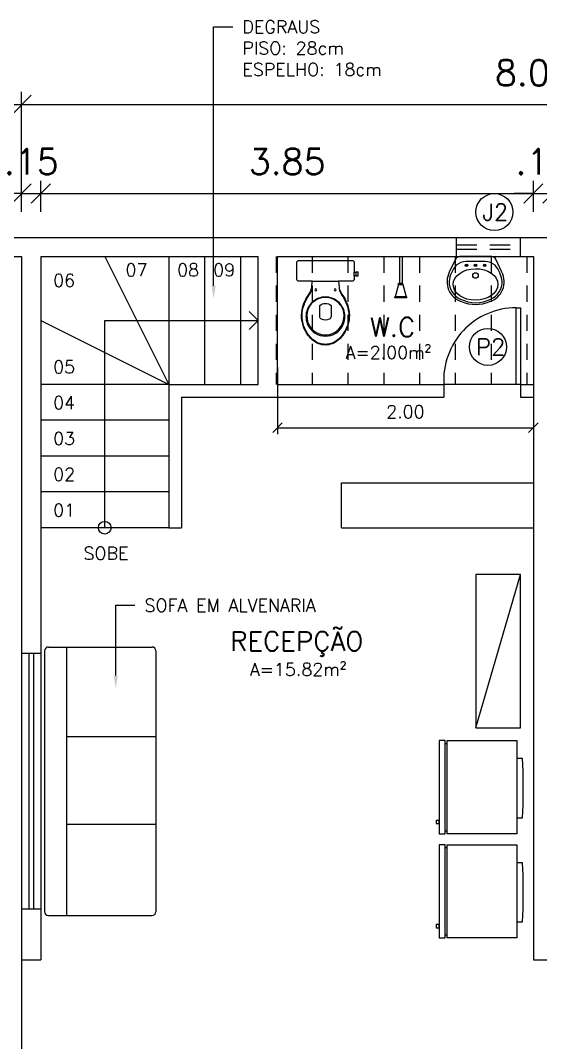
# Model space of a CAD drawing. Header units: millimetres. Extents: x 45003 to 46969, y 6653 to 6979.
# Drawn here: x 45044.36 to 45048.42, y 6872.59 to 6880.59 of the extents above; entities that cross this region are included whole.
import ezdxf
from ezdxf import colors
from ezdxf.entities.mleader import LeaderData, LeaderLine
from ezdxf.math import Vec2, Vec3

# ---------------------------------------------------------------- set-up
doc = ezdxf.new("R2010")
doc.units = ezdxf.units.MM
doc.linetypes.add('HIDDEN', pattern=[9.525, 6.35, -3.175])
for name, color, linetype in [('ARQ-ALVENARIA', 4, 'Continuous'), ('ARQ-COTAS', 30, 'Continuous'), ('ARQ-EQ-COZ', 1, 'Continuous'), ('ARQ-ESQ-01', 1, 'Continuous'), ('ARQ-ESQ-02', 2, 'Continuous'), ('ARQ-MÓVEIS', 170, 'Continuous'), ('ARQ-PENA-01', 1, 'Continuous'), ('ARQ-PENA-02', 2, 'Continuous'), ('ARQ-PENA-FINA-CINZA', 8, 'Continuous'), ('ARQ-PROJ-01', 1, 'HIDDEN'), ('ARQ-PÇ-HIDROSSAN', 7, 'Continuous'), ('ARQ-TEXTO2', 2, 'Continuous'), ('ARQ-TEXTO3', 3, 'Continuous')]:
    doc.layers.add(name, color=color, linetype=linetype)
doc.styles.add('ROMANS', font='romans.shx')
doc.styles.add('Romans_Anot', font='romans.shx')
doc.dimstyles.new('Escala 1-100', dxfattribs={"dimtxt": 0.2, "dimasz": 0.15, "dimexe": 0.1, "dimexo": 0.2, "dimgap": 0.15, "dimtad": 1, "dimzin": 4, "dimdsep": 46, "dimtxsty": 'Romans_Anot', "dimblk": 'OBLIQUE', "dimcen": 0.25, "dimclrd": 256, "dimclre": 256, "dimclrt": 2, "dimadec": 0, "dimazin": 0, "dimtfac": 1, "dimtix": 1, "dimtmove": 2, "dimatfit": 3, "dimfxl": 0, "dimlwd": -1, "dimlwe": -1, "dimarcsym": 0})
doc.dimstyles.new('Escala 1-50', dxfattribs={"dimscale": 0.5, "dimtxt": 0.2, "dimasz": 0.15, "dimexe": 0.1, "dimexo": 0.2, "dimgap": 0.15, "dimtad": 1, "dimzin": 4, "dimdsep": 46, "dimtxsty": 'Romans_Anot', "dimblk": 'OBLIQUE', "dimcen": 0.25, "dimclrd": 256, "dimclre": 256, "dimclrt": 2, "dimadec": 0, "dimazin": 0, "dimtfac": 1, "dimtix": 1, "dimtmove": 2, "dimatfit": 3, "dimfxl": 0, "dimlwd": -1, "dimlwe": -1, "dimarcsym": 0})

# ---------------------------------------------------------------- blocks, each defined once
blk = doc.blocks.new('gelad-5')
for points in [[(0.2313, -0.0515), (0.2313, -0.0073), (0.1313, 0), (-0.1313, 0), (-0.2313, -0.0073), (-0.2313, -0.0515)], [(-0.3508, -0.6109), (-0.3508, -0.5952)], [(0.3351, -0.5952), (0.3351, -0.6109)]]:
    blk.add_lwpolyline(points)
for points in [[(0.3569, -0.0515), (0.3569, -0.5952), (-0.3726, -0.5952), (-0.3726, -0.0515)], [(0.3569, -0.6109), (-0.3726, -0.6109), (-0.3726, -0.657), (0.3569, -0.657)], [(0.2525, -0.657), (0.2525, -0.6813), (0.2768, -0.6813), (0.2768, -0.657)]]:
    blk.add_lwpolyline(points, close=True)
blk = doc.blocks.new('cama')
at = {"layer": 'ARQ-MÓVEIS'}
for p, q in [((0.03, 1.05), (0.84, 1.05)), ((0.17, 1.05), (0.17, -1.05)), ((0, 1.02), (0, -1.02)), ((0.87, 1.02), (0.87, -1.02)), ((0.17, 0.35), (0.87, 0.35)), ((0.17, -0.335), (0.87, -0.335)), ((0.03, -1.05), (0.84, -1.05))]:
    blk.add_line(p, q, dxfattribs=at)
for centre, start, end in [((0.03, 1.02), 90, 180), ((0.84, 1.02), 0, 90), ((0.03, -1.02), 180, 270), ((0.84, -1.02), 270, 0)]:
    blk.add_arc(centre, 0.03, start, end, dxfattribs=at)
blk = doc.blocks.new('chuv-01-planta')
for p, q in [((-0.3216, -0.0467), (-0.3216, 0.0467)), ((-0.3216, 0.0467), (-0.3133, 0.0467)), ((-0.3133, -0.0467), (-0.3133, 0.0467)), ((-0.2167, 0.0167), (-0.3133, 0.0425)), ((-0.2167, 0.0167), (-0.2083, 0.0167)), ((-0.2167, 0.0167), (-0.2167, -0.0167)), ((-0.2083, 0.0167), (-0.2083, -0.0167)), ((0, 0.0106), (-0.2083, 0.0106)), ((0, 0.0106), (0, -0.0106)), ((-0.3216, -0.0467), (-0.3133, -0.0467)), ((-0.2167, -0.0167), (-0.3133, -0.0425)), ((-0.2167, -0.0167), (-0.2083, -0.0167)), ((0, -0.0106), (-0.2083, -0.0106))]:
    blk.add_line(p, q)
blk = doc.blocks.new('cx-ac-01-planta')
for points in [[(0.661, 0, 0.182004), (0.623, 0.1, 0.098298), (0.548, 0.159, 0.085166), (0.468, 0.1845, 0.08648), (0.388, 0.1825, 0.067868), (0.318, 0.1605, 0.06199), (0.261, 0.1265, -0.060779), (0.228, 0.1105, -0.023796), (0.208, 0.106), (0.1625, 0.1028), (0.1625, 0.207, 0.424217), (0.1435, 0.225), (0.121, 0.225), (0.091, 0.225), (0.018, 0.225, 0.418036), (0, 0.207), (0, 0), (0, -0.207, 0.418036), (0.018, -0.225), (0.091, -0.225), (0.091, -0.2365), (0.088, -0.2365), (0.088, -0.2525), (0.106, -0.2525), (0.124, -0.2525), (0.124, -0.2365), (0.121, -0.2365), (0.121, -0.225), (0.1435, -0.225, 0.424217), (0.1625, -0.207), (0.1625, -0.1028), (0.208, -0.106, -0.023796), (0.228, -0.1105, -0.060779), (0.261, -0.1265, 0.06199), (0.318, -0.1605, 0.067868), (0.388, -0.1825, 0.08648), (0.468, -0.1845, 0.085166), (0.548, -0.159, 0.098298), (0.623, -0.1, 0.182004)], [(0.2855, 0, -0.18052), (0.323, 0.1, -0.167158), (0.408, 0.1495, -0.1), (0.468, 0.1495, -0.096291), (0.518, 0.13, -0.13332), (0.568, 0.081, -0.150886), (0.5915, 0, -0.150886), (0.568, -0.081, -0.13332), (0.518, -0.13, -0.096291), (0.468, -0.1495, -0.1), (0.408, -0.1495, -0.167158), (0.323, -0.1, -0.18052)], [(0.2895, 0, -0.186957), (0.329, 0.1, -0.162455), (0.408, 0.143, -0.149476), (0.498, 0.1315, -0.171119), (0.568, 0.0605, -0.104122), (0.5815, 0, -0.104122), (0.568, -0.0605, -0.171119), (0.498, -0.1315, -0.149476), (0.408, -0.143, -0.162455), (0.329, -0.1, -0.186957)], [(0.46, 0.03, 0.276984), (0.438, 0.0445), (0.353, 0.0445, 0.393258), (0.353, -0.0445), (0.438, -0.0445, 0.276984), (0.46, -0.03, 0.2)]]:
    blk.add_lwpolyline(points, format="xyb", close=True)
blk.add_lwpolyline([(0.21, -0.1064, -0.148706), (0.258, -0.12, -0.01798), (0.278, -0.1325, 0.048524), (0.328, -0.16, 0.075808), (0.408, -0.1815, 0.05), (0.468, -0.1805, 0.109053), (0.568, -0.142, 0.065752), (0.617, -0.1, 0.186957), (0.6565, 0, 0.186957), (0.617, 0.1, 0.065752), (0.568, 0.142, 0.109053), (0.468, 0.1805, 0.05), (0.408, 0.1815, 0.075808), (0.328, 0.16, 0.048524), (0.278, 0.1325, -0.01798), (0.258, 0.12, -0.148706), (0.21, 0.1064, -0.148706)], format="xyb")
for points in [[(0.1625, 0.1028), (0.1625, 0), (0.1625, -0.1028)], [(0.121, -0.225), (0.091, -0.225)], [(0.091, -0.2365), (0.121, -0.2365)]]:
    blk.add_lwpolyline(points)
for centre in [(0.23, 0.075), (0.23, -0.075)]:
    blk.add_circle(centre, 0.0075)
blk = doc.blocks.new('_Oblique')
at = {"color": 0, "linetype": 'ByBlock', "lineweight": -2}
blk.add_line((-0.5, -0.5), (0.5, 0.5), dxfattribs=at)
blk = doc.blocks.new('*D62')
at = {"layer": 'ARQ-COTAS', "transparency": 16777216}
for p, q in [((45044.3665, 6879.0893), (45044.3665, 6879.3324)), ((45044.5165, 6879.0893), (45044.5165, 6879.3324)), ((45044.3665, 6879.2324), (45044.2165, 6879.2324)), ((45044.3665, 6879.2324), (45044.5165, 6879.2324)), ((45044.5165, 6879.2324), (45044.6665, 6879.2324))]:
    blk.add_line(p, q, dxfattribs=at)
at = {"layer": 'Defpoints', "color": 0, "transparency": 16777216}
for p in [(45044.5165, 6879.2324), (45044.3665, 6878.8893), (45044.5165, 6878.8893)]:
    blk.add_point(p, dxfattribs=at)
at = {"layer": 'ARQ-COTAS', "transparency": 16777216, "xscale": 0.15, "yscale": 0.15, "zscale": 0.15}
blk.add_blockref('_Oblique', (45044.3665, 6879.2324), dxfattribs=at)
at = {"layer": 'ARQ-COTAS', "transparency": 16777216, "xscale": 0.15, "yscale": 0.15, "zscale": 0.15, "rotation": 180}
blk.add_blockref('_Oblique', (45044.5165, 6879.2324), dxfattribs=at)
at = {"layer": 'ARQ-COTAS', "color": 2, "transparency": 16777216, "insert": (45044.4415, 6879.4824), "char_height": 0.2, "attachment_point": 5, "style": 'Romans_Anot'}
blk.add_mtext('.15', dxfattribs=at)
blk = doc.blocks.new('*D63')
at = {"layer": 'ARQ-COTAS', "transparency": 16777216}
for p, q in [((45044.5165, 6879.0893), (45044.5165, 6879.3324)), ((45048.3665, 6879.0893), (45048.3665, 6879.3324)), ((45044.5165, 6879.2324), (45048.3665, 6879.2324))]:
    blk.add_line(p, q, dxfattribs=at)
at = {"layer": 'Defpoints', "color": 0, "transparency": 16777216}
for p in [(45048.3665, 6879.2324), (45044.5165, 6878.8893), (45048.3665, 6878.8893)]:
    blk.add_point(p, dxfattribs=at)
at = {"layer": 'ARQ-COTAS', "transparency": 16777216, "xscale": 0.15, "yscale": 0.15, "zscale": 0.15, "rotation": 180}
blk.add_blockref('_Oblique', (45044.5165, 6879.2324), dxfattribs=at)
at = {"layer": 'ARQ-COTAS', "transparency": 16777216, "xscale": 0.15, "yscale": 0.15, "zscale": 0.15}
blk.add_blockref('_Oblique', (45048.3665, 6879.2324), dxfattribs=at)
at = {"layer": 'ARQ-COTAS', "color": 2, "transparency": 16777216, "insert": (45046.4415, 6879.4824), "char_height": 0.2, "attachment_point": 5, "style": 'Romans_Anot'}
blk.add_mtext('3.85', dxfattribs=at)
blk = doc.blocks.new('*D64')
at = {"layer": 'ARQ-COTAS', "transparency": 16777216}
for p, q in [((45048.3665, 6879.0893), (45048.3665, 6879.3324)), ((45048.5165, 6879.0893), (45048.5165, 6879.3324)), ((45048.3665, 6879.2324), (45048.2165, 6879.2324)), ((45048.3665, 6879.2324), (45048.5165, 6879.2324)), ((45048.5165, 6879.2324), (45048.6665, 6879.2324))]:
    blk.add_line(p, q, dxfattribs=at)
at = {"layer": 'Defpoints', "color": 0, "transparency": 16777216}
for p in [(45048.5165, 6879.2324), (45048.3665, 6878.8893), (45048.5165, 6878.8893)]:
    blk.add_point(p, dxfattribs=at)
at = {"layer": 'ARQ-COTAS', "transparency": 16777216, "xscale": 0.15, "yscale": 0.15, "zscale": 0.15}
blk.add_blockref('_Oblique', (45048.3665, 6879.2324), dxfattribs=at)
at = {"layer": 'ARQ-COTAS', "transparency": 16777216, "xscale": 0.15, "yscale": 0.15, "zscale": 0.15, "rotation": 180}
blk.add_blockref('_Oblique', (45048.5165, 6879.2324), dxfattribs=at)
at = {"layer": 'ARQ-COTAS', "color": 2, "transparency": 16777216, "insert": (45048.4415, 6879.4824), "char_height": 0.2, "attachment_point": 5, "style": 'Romans_Anot'}
blk.add_mtext('.15', dxfattribs=at)
blk = doc.blocks.new('*D119')
at = {"layer": 'ARQ-COTAS', "transparency": 16777216}
for p, q in [((45044.3665, 6879.0893), (45044.3665, 6880.0267)), ((45052.3665, 6879.0893), (45052.3665, 6880.0267)), ((45052.3665, 6879.9267), (45044.3665, 6879.9267))]:
    blk.add_line(p, q, dxfattribs=at)
at = {"layer": 'Defpoints', "color": 0, "transparency": 16777216}
for p in [(45044.3665, 6879.9267), (45044.3665, 6878.8893), (45052.3665, 6878.8893)]:
    blk.add_point(p, dxfattribs=at)
at = {"layer": 'ARQ-COTAS', "transparency": 16777216, "xscale": 0.15, "yscale": 0.15, "zscale": 0.15, "rotation": 180}
blk.add_blockref('_Oblique', (45044.3665, 6879.9267), dxfattribs=at)
at = {"layer": 'ARQ-COTAS', "transparency": 16777216, "xscale": 0.15, "yscale": 0.15, "zscale": 0.15}
blk.add_blockref('_Oblique', (45052.3665, 6879.9267), dxfattribs=at)
at = {"layer": 'ARQ-COTAS', "color": 2, "transparency": 16777216, "insert": (45048.3665, 6880.1767), "char_height": 0.2, "attachment_point": 5, "style": 'Romans_Anot'}
blk.add_mtext('8.00', dxfattribs=at)
blk = doc.blocks.new('*D131')
at = {"layer": 'ARQ-COTAS', "transparency": 16777216}
for p, q in [((45032.0165, 6879.0893), (45032.0165, 6880.0267)), ((45044.3665, 6879.0893), (45044.3665, 6880.0267)), ((45044.3665, 6879.9267), (45032.0165, 6879.9267))]:
    blk.add_line(p, q, dxfattribs=at)
at = {"layer": 'Defpoints', "color": 0, "transparency": 16777216}
for p in [(45032.0165, 6879.9267), (45032.0165, 6878.8893), (45044.3665, 6878.8893)]:
    blk.add_point(p, dxfattribs=at)
at = {"layer": 'ARQ-COTAS', "transparency": 16777216, "xscale": 0.15, "yscale": 0.15, "zscale": 0.15, "rotation": 180}
blk.add_blockref('_Oblique', (45032.0165, 6879.9267), dxfattribs=at)
at = {"layer": 'ARQ-COTAS', "transparency": 16777216, "xscale": 0.15, "yscale": 0.15, "zscale": 0.15}
blk.add_blockref('_Oblique', (45044.3665, 6879.9267), dxfattribs=at)
at = {"layer": 'ARQ-COTAS', "color": 2, "transparency": 16777216, "insert": (45038.1915, 6880.1767), "char_height": 0.2, "attachment_point": 5, "style": 'Romans_Anot'}
blk.add_mtext('12.35', dxfattribs=at)
blk = doc.blocks.new('*D197')
at = {"layer": 'ARQ-COTAS', "transparency": 16777216}
for p, q in [((45046.3665, 6877.8754), (45046.3665, 6877.3513)), ((45048.3665, 6877.8754), (45048.3665, 6877.3513)), ((45046.3665, 6877.4013), (45048.3665, 6877.4013))]:
    blk.add_line(p, q, dxfattribs=at)
at = {"layer": 'Defpoints', "color": 0, "transparency": 16777216}
for p in [(45046.3665, 6877.9754), (45048.3665, 6877.9754), (45048.3665, 6877.4013)]:
    blk.add_point(p, dxfattribs=at)
at = {"layer": 'ARQ-COTAS', "transparency": 16777216, "xscale": 0.075, "yscale": 0.075, "zscale": 0.075, "rotation": 180}
blk.add_blockref('_Oblique', (45046.3665, 6877.4013), dxfattribs=at)
at = {"layer": 'ARQ-COTAS', "transparency": 16777216, "xscale": 0.075, "yscale": 0.075, "zscale": 0.075}
blk.add_blockref('_Oblique', (45048.3665, 6877.4013), dxfattribs=at)
at = {"layer": 'ARQ-COTAS', "color": 2, "transparency": 16777216, "insert": (45047.3665, 6877.5263), "char_height": 0.1, "attachment_point": 5, "style": 'Romans_Anot'}
blk.add_mtext('2.00', dxfattribs=at)

msp = doc.modelspace()

# ---------------------------------------------------------------- linework, layer by layer
at = {"layer": 'ARQ-ALVENARIA'}
for p, q in [((45026.8665, 6878.8893), (45047.7665, 6878.8893)), ((45047.7665, 6878.7393), (45047.7665, 6878.8893)), ((45048.2665, 6878.7393), (45048.2665, 6878.8893)), ((45048.2665, 6878.8893), (45050.9665, 6878.8893)), ((45031.5165, 6878.7393), (45044.3665, 6878.7393)), ((45044.3665, 6878.7393), (45044.3665, 6875.6393)), ((45044.5165, 6878.7393), (45046.2165, 6878.7393)), ((45044.5165, 6878.7393), (45044.5165, 6875.6393)), ((45046.2165, 6877.7393), (45046.2165, 6878.7393)), ((45046.3665, 6878.7393), (45047.7665, 6878.7393)), ((45046.3665, 6877.7393), (45046.3665, 6878.7393)), ((45048.2665, 6878.7393), (45048.3665, 6878.7393)), ((45048.3665, 6878.7393), (45048.3665, 6877.7393)), ((45045.5165, 6877.7393), (45046.2165, 6877.7393)), ((45045.5165, 6877.7393), (45045.5165, 6876.6193)), ((45046.3665, 6877.7393), (45047.6665, 6877.7393)), ((45047.6665, 6877.7393), (45047.6665, 6877.6393)), ((45048.2665, 6877.7393), (45048.3665, 6877.7393)), ((45048.2665, 6877.7393), (45048.2665, 6877.6393)), ((45045.6165, 6877.6393), (45047.6665, 6877.6393)), ((45045.6165, 6877.6393), (45045.6165, 6876.6193)), ((45048.2665, 6877.6393), (45048.3665, 6877.6393)), ((45048.3665, 6877.6393), (45048.3665, 6873.2393)), ((45045.5165, 6876.6193), (45045.6165, 6876.6193)), ((45044.3665, 6875.6393), (45044.5165, 6875.6393)), ((45044.3665, 6873.6393), (45044.3665, 6873.2393)), ((45044.3665, 6873.6393), (45044.5165, 6873.6393)), ((45044.5165, 6873.6393), (45044.5165, 6873.2393)), ((45044.3665, 6873.2393), (45044.5165, 6873.2393)), ((45048.3665, 6873.2393), (45048.6165, 6873.2393))]:
    msp.add_line(p, q, dxfattribs=at)
at = {"layer": 'ARQ-ESQ-01'}
for p, q in [((45047.7665, 6878.8893), (45048.2665, 6878.8893)), ((45047.7665, 6878.7393), (45048.2665, 6878.7393)), ((45044.3665, 6875.6393), (45044.3665, 6873.6393)), ((45044.5165, 6875.6393), (45044.5165, 6873.6393))]:
    msp.add_line(p, q, dxfattribs=at)
at = {"layer": 'ARQ-ESQ-01', "ltscale": 0.03}
for centre in [(45048.0617, 6879.0877), (45048.0116, 6878.0335)]:
    msp.add_circle(centre, 0.1447, dxfattribs=at)
at = {"layer": 'ARQ-ESQ-01'}
msp.add_arc((45048.2315, 6877.7733), 0.566, 90, 183.44163, dxfattribs=at)
at = {"layer": 'ARQ-ESQ-02'}
msp.add_lwpolyline([(45048.2665, 6877.7393), (45048.2315, 6877.7393), (45048.2315, 6878.3393), (45048.2665, 6878.3393)], close=True, dxfattribs=at)
at = {"layer": 'ARQ-PENA-01'}
for p, q in [((45045.0165, 6878.7393), (45045.5165, 6877.7393)), ((45045.5165, 6878.7393), (45045.5165, 6877.7393)), ((45045.7965, 6878.7393), (45045.7965, 6877.7393)), ((45046.0765, 6878.7393), (45046.0765, 6877.7393)), ((45046.2165, 6878.2393), (45046.1458, 6878.31)), ((45044.5165, 6878.2393), (45045.5165, 6877.7393)), ((45045.0165, 6876.6193), (45045.0165, 6878.2393)), ((45045.0165, 6878.2393), (45046.2165, 6878.2393)), ((45046.2165, 6878.2393), (45046.1458, 6878.1686)), ((45045.5165, 6877.7393), (45044.5165, 6877.7393)), ((45045.5165, 6877.4593), (45044.5165, 6877.4593)), ((45045.5165, 6877.1793), (45044.5165, 6877.1793)), ((45046.8665, 6876.9693), (45048.3665, 6876.9693)), ((45046.8665, 6876.6193), (45046.8665, 6876.9693)), ((45045.5165, 6876.8993), (45044.5165, 6876.8993)), ((45045.5165, 6876.6193), (45044.5165, 6876.6193)), ((45046.8665, 6876.6193), (45048.3665, 6876.6193)), ((45047.9165, 6875.0549), (45048.2665, 6876.2549))]:
    msp.add_line(p, q, dxfattribs=at)
msp.add_lwpolyline([(45047.9165, 6875.0549), (45048.2665, 6875.0549), (45048.2665, 6876.2549), (45047.9165, 6876.2549)], close=True, dxfattribs=at)
msp.add_circle((45045.0165, 6876.6193), 0.05, dxfattribs=at)
at = {"layer": 'ARQ-PENA-02', "ltscale": 0.025}
for p, q in [((45044.424, 6875.6393), (45044.424, 6873.6393)), ((45044.459, 6875.6393), (45044.459, 6873.6393))]:
    msp.add_line(p, q, dxfattribs=at)
at = {"layer": 'ARQ-PENA-FINA-CINZA'}
for p, q in [((45048.2315, 6877.7393), (45047.6665, 6877.7393)), ((45044.3665, 6873.2393), (45044.3665, 6871.7393))]:
    msp.add_line(p, q, dxfattribs=at)
at = {"layer": 'ARQ-PROJ-01', "ltscale": 0.025}
for p, q in [((45047.7665, 6878.8318), (45048.2665, 6878.8318)), ((45047.7665, 6878.7968), (45048.2665, 6878.7968))]:
    msp.add_line(p, q, dxfattribs=at)
at = {"layer": 'ARQ-PROJ-01', "ltscale": 0.02}
for p, q in [((45046.3565, 6878.7393), (45046.3565, 6877.7393)), ((45046.6365, 6878.7393), (45046.6365, 6877.7393)), ((45046.9165, 6878.7393), (45046.9165, 6877.7393)), ((45047.1965, 6878.7393), (45047.1965, 6877.7393)), ((45047.4765, 6878.7393), (45047.4765, 6877.7393)), ((45047.7565, 6878.7393), (45047.7565, 6877.7393)), ((45048.0365, 6878.7393), (45048.0365, 6877.7393)), ((45048.3165, 6878.7393), (45048.3165, 6877.7393))]:
    msp.add_line(p, q, dxfattribs=at)
at = {"layer": 'ARQ-PÇ-HIDROSSAN'}
for points in [[(45047.8054, 6878.3882, 0.20887), (45048.0251, 6878.3882, 0.46207), (45048.1209, 6878.6174), (45048.0732, 6878.7188, 0.29228), (45048.0411, 6878.7393), (45047.7894, 6878.7393, 0.29228), (45047.7573, 6878.7188), (45047.7096, 6878.6174, 0.46207)], [(45047.797, 6878.4079, 0.247538), (45048.0335, 6878.4079, 0.305774), (45048.1231, 6878.5461, 0.138823), (45048.0673, 6878.6719, 0.156564), (45047.99, 6878.701), (45047.8406, 6878.701, 0.156564), (45047.7633, 6878.6719, 0.138823), (45047.7075, 6878.5461, 0.305774)]]:
    msp.add_lwpolyline(points, format="xyb", close=True, dxfattribs=at)
for centre, radius in [((45047.8435, 6878.6712), 0.0101), ((45047.8435, 6878.6712), 0.0101), ((45047.8435, 6878.6712), 0.0101), ((45047.8435, 6878.6712), 0.0101), ((45047.8435, 6878.6712), 0.0101), ((45047.8435, 6878.6712), 0.00673), ((45047.9142, 6878.6712), 0.0101), ((45047.9142, 6878.6712), 0.00673), ((45047.9861, 6878.671), 0.0101), ((45047.9861, 6878.671), 0.00673), ((45047.9142, 6878.5916), 0.0217)]:
    msp.add_circle(centre, radius, dxfattribs=at)
msp.add_ellipse((45047.9146, 6878.5216), major_axis=(-0.1746, -0.001), ratio=0.706979, dxfattribs=at)

# ---------------------------------------------------------------- block references
at = {"layer": 'ARQ-EQ-COZ', "rotation": 270}
for p in [(45048.288, 6874.5823), (45048.288, 6873.7682)]:
    msp.add_blockref('gelad-5', p, dxfattribs=at)
at = {"layer": 'ARQ-PENA-01'}
msp.add_blockref('cama', (45044.5465, 6874.6366), dxfattribs=at)
at = {"layer": 'ARQ-PÇ-HIDROSSAN', "xscale": -1, "rotation": 90}
msp.add_blockref('cx-ac-01-planta', (45046.7415, 6878.7093), dxfattribs=at)
at = {"layer": 'ARQ-PÇ-HIDROSSAN', "rotation": 90.00000000000001}
msp.add_blockref('chuv-01-planta', (45047.3296, 6878.7393), dxfattribs=at)

# ---------------------------------------------------------------- texts
at = {"layer": 'ARQ-TEXTO2', "char_height": 0.13, "width": 0.199395, "attachment_point": 1, "style": 'ROMANS'}
for s, insert in [('J2', (45047.9689, 6879.152)), ('P2', (45047.9188, 6878.0977))]:
    msp.add_mtext(s, dxfattribs=dict(at, insert=insert))
at = {"layer": 'ARQ-TEXTO2', "char_height": 0.1, "attachment_point": 1, "style": 'ROMANS'}
for s, insert in [('07', (45045.1789, 6878.6855)), ('08', (45045.5823, 6878.6855)), ('09', (45045.8637, 6878.6855)), ('06', (45044.6131, 6878.6031)), ('A=2.00m²', (45046.8992, 6878.0398)), ('05', (45044.6131, 6877.927)), ('04', (45044.6131, 6877.647)), ('03', (45044.6131, 6877.367)), ('02', (45044.6131, 6877.087)), ('01', (45044.6131, 6876.807)), ('SOBE', (45044.8502, 6876.4699)), ('A=15.82m²', (45046.1504, 6875.5613))]:
    msp.add_mtext(s, dxfattribs=dict(at, insert=insert))
at = {"layer": 'ARQ-TEXTO3', "char_height": 0.15, "attachment_point": 5, "style": 'ROMANS'}
for s, insert in [('W.C', (45047.2663, 6878.1887)), ('RECEPÇÃO', (45046.5175, 6875.7102))]:
    msp.add_mtext(s, dxfattribs=dict(at, insert=insert))

# ---------------------------------------------------------------- dimensions: what is measured, and where the dimension line sits
at = {"layer": 'ARQ-COTAS'}
for base, p1, p2, dimstyle, picture, middle in [((45032.0165, 6879.9267), (45044.3665, 6878.8893), (45032.0165, 6878.8893), 'Escala 1-100', '*D131', (45038.1915, 6880.1767)), ((45044.3665, 6879.9267), (45052.3665, 6878.8893), (45044.3665, 6878.8893), 'Escala 1-100', '*D119', (45048.3665, 6880.1767)), ((45048.3665, 6877.4013), (45046.3665, 6877.9754), (45048.3665, 6877.9754), 'Escala 1-50', '*D197', (45047.3665, 6877.5263))]:
    dim = msp.add_linear_dim(base=base, p1=p1, p2=p2, dimstyle=dimstyle, dxfattribs=at)
    dim.commit()
    dim.dimension.update_dxf_attribs({"geometry": picture, "text_midpoint": middle})
dim = msp.add_aligned_dim(p1=(45044.3665, 6878.8893), p2=(45044.5165, 6878.8893), distance=0.343, dimstyle='Escala 1-100', dxfattribs=at)
dim.commit()
dim.dimension.update_dxf_attribs({"geometry": '*D62', "text_midpoint": (45044.4415, 6879.4824)})
for base, p1, p2, picture, middle in [((45048.3665, 6879.2324), (45044.5165, 6878.8893), (45048.3665, 6878.8893), '*D63', (45046.4415, 6879.4824)), ((45048.5165, 6879.2324), (45048.3665, 6878.8893), (45048.5165, 6878.8893), '*D64', (45048.4415, 6879.4824))]:
    dim = msp.add_linear_dim(base=base, p1=p1, p2=p2, angle=180, dimstyle='Escala 1-100', dxfattribs=at)
    dim.commit()
    dim.dimension.update_dxf_attribs({"geometry": picture, "text_midpoint": middle})

# ---------------------------------------------------------------- leaders
ml = msp.add_multileader_mtext('Standard', dxfattribs=at)
ml.set_content('DEGRAUS\\PPISO: 28cm\\PESPELHO: 18cm', color=2, style='Romans_Anot')
ml.set_leader_properties(color=256, linetype='ByLayer', lineweight=-1)
ml.build(insert=Vec2(0, 0))
ml.multileader.update_dxf_attribs({"dogleg_length": 0.3, "arrow_head_size": 0.1, "scale": 0.5})
ctx = ml.context
ctx.base_point, ctx.scale, ctx.char_height, ctx.arrow_head_size, ctx.landing_gap_size, ctx.plane_origin = Vec3(45046.0176, 6880.5362), 0.5, 0.1, 0.1, 0.075, Vec3(45045.8676, 6879.5844)
notes = []
notes.append((ctx, [(0, (1, 1, 0), (45045.8676, 6880.5362), (1, 0), 0.15, [(0, [(45045.8676, 6878.4121)], 0, [])])]))
ctx.mtext.insert, ctx.mtext.flow_direction = Vec3(45046.0926, 6880.5862), 5
ml = msp.add_multileader_mtext('Standard', dxfattribs=at)
ml.set_content('SOFA EM ALVENARIA', color=2, style='Romans_Anot')
ml.set_leader_properties(color=256, linetype='ByLayer', lineweight=-1)
ml.build(insert=Vec2(0, 0))
ml.multileader.update_dxf_attribs({"dogleg_length": 0.3, "arrow_head_size": 0.1, "scale": 0.5})
ctx = ml.context
ctx.base_point, ctx.scale, ctx.char_height, ctx.arrow_head_size, ctx.landing_gap_size, ctx.plane_origin = Vec3(45045.2525, 6876.0126), 0.5, 0.1, 0.1, 0.075, Vec3(45045.1025, 6875.3639)
notes.append((ctx, [(0, (1, 1, 0), (45045.1025, 6876.0126), (1, 0), 0.15, [(0, [(45045.1025, 6875.3639)], 0, [])])]))
ctx.mtext.insert, ctx.mtext.flow_direction = Vec3(45045.3275, 6876.0626), 5
for ctx, leaders in notes:
    for number, flags, end, landing, length, lines in leaders:
        leader = LeaderData()
        leader.index, (leader.has_last_leader_line, leader.has_dogleg_vector, leader.attachment_direction) = number, flags
        leader.last_leader_point, leader.dogleg_vector, leader.dogleg_length = Vec3(end), Vec3(landing), length
        for number, points, colour, breaks in lines:
            line = LeaderLine()
            line.index, line.vertices, line.color, line.breaks = number, Vec3.list(points), colors.encode_raw_color(colour), breaks
            leader.lines.append(line)
        ctx.leaders.append(leader)

doc.saveas('drawing.dxf')
